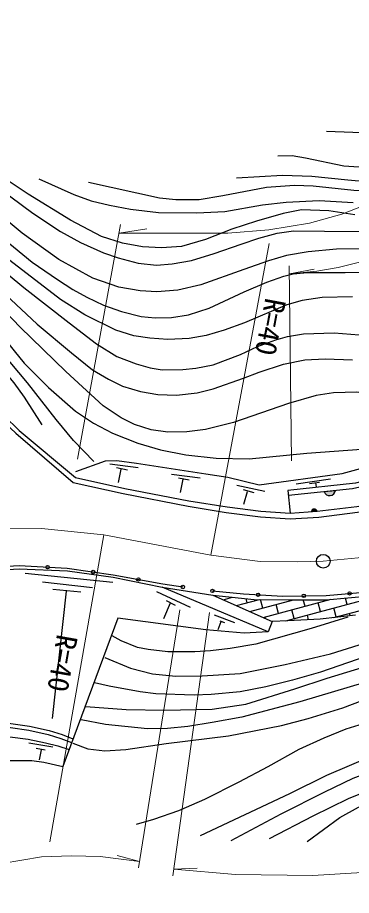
# Model space of a CAD drawing. Units: millimetres at full size, sheet at 1:1000; details may follow other scales. Extents: x 40000 to 680000, y 20000 to 380000.
# Drawn here: x 153211 to 182362, y 264387 to 341074 of the extents above; entities that cross this region are included whole.
import ezdxf
from ezdxf.enums import TextEntityAlignment as Align

# ---------------------------------------------------------------- set-up
doc = ezdxf.new("R2010")
doc.units = ezdxf.units.MM
doc.header["$LTSCALE"] = 1000
doc.linetypes.add('CHAIN', pattern=[18.5, 12, -1.5, 3.5, -1.5])
for name, color, linetype, lineweight in [('M-BGD', 7, 'Continuous', 25), ('M-BMK', 2, 'CHAIN', 13), ('M-BMK-SRVR', 3, 'Continuous', 25), ('M-STR-HTXT', 7, 'Continuous', 13)]:
    doc.layers.add(name, color=color, linetype=linetype, lineweight=lineweight)
doc.styles.add('ＭＳ ゴシック', font='')
doc.styles.get('ＭＳ ゴシック').set_extended_font_data('MS Gothic')

msp = doc.modelspace()

# ---------------------------------------------------------------- hatches: boundary and pattern name
at = {"layer": 'M-BGD'}
for points in [[(179984, 299667, 0.82357), (180970, 299771)], [(178866, 297918), (179360, 297957, 0.82434)]]:
    msp.add_hatch(color=256, dxfattribs=at).paths.add_polyline_path(points)

# ---------------------------------------------------------------- linework, layer by layer
for p, q in [((161267, 302076), (163751, 301760)), ((161854, 301760), (162802, 301579)), ((162034, 300473), (162260, 301625)), ((166664, 301196), (169148, 300880)), ((167251, 300880), (168200, 300699)), ((167432, 299593), (167658, 300744)), ((177538, 300352), (180532, 300792)), ((172350, 300218), (174797, 299689)), ((172908, 299853), (173837, 299591)), ((178697, 300381), (179578, 300498)), ((179314, 300088), (179255, 300425)), ((172976, 298555), (173301, 299683)), ((179984, 299667), (180970, 299771)), ((180825, 288666), (199334, 293626)), ((153888, 292548), (161531, 291744)), ((155376, 291784), (159761, 291301)), ((157448, 290960), (156224, 279831)), ((156301, 291141), (158735, 290920)), ((165339, 290947), (168285, 289583)), ((176632, 288371), (186503, 291016)), ((165992, 288568), (166572, 289946)), ((166195, 290149), (166964, 289757)), ((171155, 290217), (171986, 290439)), ((171892, 290414), (171883, 290450)), ((172324, 289701), (174345, 290243)), ((173259, 289952), (173160, 290321)), ((173492, 289186), (177295, 290205)), ((174625, 289490), (174423, 290242)), ((174661, 288671), (180580, 290257)), ((176943, 290111), (176917, 290208)), ((178309, 289649), (178159, 290210)), ((179675, 289186), (179468, 289959)), ((181994, 289807), (181844, 290366)), ((175991, 289027), (175784, 289800)), ((177357, 288565), (177150, 289338)), ((181042, 288724), (180834, 289497)), ((170389, 288887), (172145, 288220)), ((170868, 288379), (171274, 288234)), ((174869, 288579), (174832, 288717)), ((178624, 288475), (178516, 288876)), ((182255, 288831), (182201, 289035)), ((170737, 287611), (170998, 288307)), ((154190, 277705), (156286, 277376)), ((154836, 277244), (155614, 277099)), ((155126, 276243), (155311, 277099))]:
    msp.add_line(p, q, dxfattribs=at)
for points in [[(180193, 331157), (185546, 330955), (189232, 331106), (193247, 331611), (195696, 332065), (197716, 332217), (199644, 332193), (201820, 331900), (206742, 330153), (213990, 328065), (218238, 327276), (223670, 326000)], [(222077, 324403), (220060, 324724), (216597, 325598), (213223, 326562), (210171, 327240), (206636, 328346), (204149, 329207), (202596, 329581), (200847, 329653), (198472, 329474), (193323, 328713), (188850, 328101), (186288, 327938), (183907, 327956), (181685, 328102), (178347, 328787), (177175, 328985), (175930, 328967)], [(149665, 327584), (154550, 323988), (156971, 322376), (158707, 321410), (160713, 320530), (161997, 320090), (163746, 319614), (165348, 319455), (166717, 319552), (168405, 319858), (170386, 320449), (172729, 321281), (174285, 321804), (175888, 322235), (177305, 322436), (180002, 322420), (186533, 322368)], [(172341, 327064), (176339, 327296), (178910, 327224), (182052, 326885), (185639, 326564), (188014, 326475), (190388, 326600), (193483, 327081), (197125, 327670), (199606, 328045), (202158, 328134), (204086, 327991), (205755, 327704), (208290, 326848), (212020, 325528), (214894, 324457), (216918, 323832), (218632, 323475), (220417, 323261)], [(184259, 320885), (181068, 320838), (178581, 320603), (176680, 320275), (175132, 319830), (172973, 319056), (169209, 317722), (167193, 317272), (165368, 317106), (163921, 317201), (162048, 317509), (159772, 318314), (156808, 319949), (153601, 322252), (147341, 327418)], [(182653, 323843), (180401, 324192), (178012, 324270), (176394, 323959), (174064, 323299), (171928, 322581), (169617, 321689), (167513, 321068), (165766, 320970), (164115, 321048), (162387, 321359), (160542, 321960), (157838, 323361), (154129, 325651), (151954, 327106)], [(155061, 326990), (158118, 325622), (159644, 325077), (161232, 324672), (163085, 324330), (165530, 324034), (168878, 324019), (171318, 324137), (174594, 324706), (176674, 324961), (179539, 325079), (182502, 324922)], [(219143, 322319), (217050, 322649), (213400, 323546), (208270, 325244), (205878, 326156), (204257, 326534), (202888, 326628), (200653, 326597), (197870, 326353), (195213, 326234), (189462, 326016), (185370, 325799), (182574, 325958), (179025, 326354), (177379, 326394), (174934, 326236), (171146, 325502), (169064, 325146), (167042, 325165), (165614, 325284), (159401, 326655)], [(140175, 322427), (141300, 322081), (142425, 321476), (143411, 320853), (144968, 319608), (146301, 318640), (148031, 317395), (149623, 315942), (150955, 314386), (152928, 311965), (153779, 310870), (155908, 308760), (158278, 306702), (159853, 305630), (161501, 304759), (163716, 303894), (165688, 303306), (167892, 302871), (170540, 302595), (173429, 302526), (178482, 303027), (183239, 303381), (188028, 303518)], [(152049, 321725), (154487, 319719), (156694, 318194), (158040, 317325), (159268, 316646), (160711, 315949), (162287, 315386), (164012, 314955), (165213, 314854), (166656, 314887), (168149, 315103), (169940, 315683), (173009, 317125), (174966, 317971), (176467, 318485), (177263, 318684), (178524, 318800), (181825, 318800), (186187, 318900)], [(149464, 321041), (153756, 317505), (157726, 314419), (160117, 312563), (161886, 311479), (163568, 310818), (164798, 310470), (165843, 310308), (167653, 310320), (168767, 310459), (170287, 310749), (172662, 311653), (174170, 312337), (175760, 312917), (176781, 313207), (178174, 313439), (180864, 313541), (183764, 313304)], [(159861, 302288), (158090, 304136), (156584, 305952), (154075, 309169), (151030, 312766), (149192, 314727), (146354, 317183), (144780, 318428), (143499, 319224), (142425, 319677), (141750, 319937), (141023, 320127)], [(182463, 316681), (179810, 316626), (178059, 316349), (176733, 315981), (173032, 314419), (171258, 313772), (169682, 313292), (168189, 313043), (166331, 312944), (164755, 313076), (163358, 313259), (161799, 313773), (159095, 315116), (156951, 316444), (151771, 320428)], [(141765, 318170), (143322, 317651), (144994, 316787), (146262, 315980), (147300, 315135), (148934, 313502), (150760, 311620), (151828, 310405), (152891, 309157), (153785, 307909), (155327, 305490)], [(158286, 301433), (160891, 302351), (161892, 302392), (163593, 302159), (169641, 301227), (171575, 300912), (174318, 300254), (181553, 301238), (186571, 302612), (193158, 305981), (207358, 313733), (210712, 315583), (213693, 317830)], [(152167, 316896), (154935, 314287), (157911, 311800), (159768, 310305), (161137, 309472), (162381, 308874), (163939, 308418), (165466, 308150), (167097, 308096), (168891, 308284), (170292, 308630), (172937, 309559), (174306, 310094), (176431, 310786), (178289, 311179), (180056, 311273), (182465, 311179)], [(194722, 307049), (193249, 306617), (192170, 306480), (190973, 306519), (190286, 306539), (188107, 307108), (185791, 307794), (184083, 308147), (182827, 308344), (180805, 308304), (179294, 308049), (176860, 307363), (172071, 305695), (169612, 305087), (167983, 304872), (166335, 304852), (164882, 305048), (163430, 305519), (162252, 306107), (160678, 307170), (157440, 310152), (153452, 314041), (150841, 316709)], [(212381, 310712), (218673, 314407), (217820, 316112), (210784, 312382), (201233, 307971), (186854, 301473), (182712, 300394), (176823, 299764), (177004, 297773)], [(176861, 299342), (182454, 299926), (186806, 300919), (195103, 304763), (205774, 309687), (213244, 313112), (218009, 315734)], [(144008, 314647), (148358, 309689), (151671, 306059), (153048, 304774), (158062, 300465), (162443, 299490), (168111, 298401), (171435, 297825), (174409, 297468), (177004, 297272), (179527, 297441), (182898, 297865), (184969, 298281), (187202, 298898), (188860, 299575), (202555, 305852)], [(144204, 315025), (148730, 310023), (152046, 306295), (153337, 305001), (158282, 300888), (162563, 299948), (168159, 298868), (171505, 298321), (174457, 297965), (177004, 297773), (179360, 297957), (182827, 298360), (184838, 298705), (187035, 299370), (188661, 300034), (202336, 306302)], [(170223, 290986), (172950, 290725), (176377, 290534), (180166, 290591), (183461, 290877), (186088, 291314), (188544, 291847), (191039, 292608), (193400, 293465), (195609, 294435), (200735, 297044), (205805, 299750), (207747, 300625), (209956, 301595)], [(90829, 261995), (101445, 268185), (109491, 273003), (119057, 278741), (129031, 284694), (133578, 287329), (136722, 289118), (139107, 290226), (141345, 291110), (143806, 291931), (147466, 292636), (150300, 293038), (153339, 293206), (157552, 292970), (161557, 292390), (165891, 291612), (167642, 291334)], [(90963, 261726), (101598, 267926), (109646, 272746), (119211, 278483), (129183, 284435), (133727, 287068), (136860, 288851), (139225, 289950), (141444, 290827), (143973, 291609), (147517, 292340), (150329, 292739), (153341, 292905), (157557, 292739), (161571, 292185), (165838, 291317), (170254, 290614), (175435, 288329)], [(160840, 285178), (163083, 284237), (164996, 283751), (167035, 283547), (169341, 283579), (172635, 283767), (176588, 284566), (180548, 285492), (183027, 286291), (187905, 288125), (191943, 289852), (194217, 290965), (194954, 291545)], [(175435, 288329), (175102, 287421), (165838, 291317)], [(170254, 290614), (173870, 290249), (177164, 290205), (180144, 290219), (183941, 290547)], [(175102, 287421), (172986, 287304), (169636, 287578), (161957, 288615), (157154, 275645)], [(182050, 288707), (178850, 287719), (174019, 286340), (171760, 285963), (170066, 285760), (168686, 285681), (166317, 285681), (164623, 285869), (163682, 286042), (162270, 286637), (161470, 287061)], [(182728, 288885), (179640, 288529), (176807, 288377), (175435, 288329)], [(184461, 285543), (179670, 283892), (177223, 283202), (174902, 282606), (172658, 282167), (170102, 281932), (168639, 281886), (165282, 281995), (163914, 282168), (161216, 282670), (159930, 282952)], [(159177, 280883), (162705, 280617), (166055, 280573), (170205, 280661), (173155, 281105), (177415, 282435), (180233, 283367), (185026, 284830)], [(186349, 283835), (177864, 281302), (172783, 279972), (170188, 279506), (168077, 279155), (166297, 278977), (164554, 278942), (160888, 279315), (158771, 279742)], [(169174, 269625), (176985, 273292), (180201, 274898), (183963, 276485), (186910, 277679), (189755, 278565), (194804, 279801), (202356, 281702), (204809, 282381), (206149, 282546), (207736, 282505), (211034, 282052), (213837, 281969), (216380, 282197), (219183, 282403), (221616, 282341), (223656, 282073), (224893, 281661), (228088, 280467)], [(158024, 277679), (159340, 277181), (160817, 277021), (162668, 277146), (166191, 277661), (171635, 278337), (176262, 279244), (178593, 279831), (181600, 280773), (184976, 282053)], [(224522, 280096), (222172, 280590), (220832, 280570), (219307, 280343), (216895, 279807), (215762, 279540), (214525, 279540), (210052, 279663), (206528, 279766), (204755, 279684), (202027, 279311), (196854, 278302), (191598, 277355), (188712, 276613), (185736, 275743), (184025, 275187), (182479, 274589), (180006, 273395), (176210, 271495), (171841, 269147)], [(136947, 273289), (145032, 278191), (146945, 278956), (148293, 279289), (149508, 279472), (151189, 279488), (152637, 279405), (154267, 279172), (155981, 278790), (157096, 278441), (158049, 278064)], [(183762, 279480), (181878, 278919), (179941, 278116), (177776, 277148), (175076, 275623), (172533, 274280), (169545, 272777), (167277, 271788), (165093, 271026), (163567, 270572)], [(137155, 273006), (145189, 277877), (147053, 278622), (148362, 278945), (149536, 279122), (151181, 279138), (152602, 279057), (154205, 278828), (155891, 278452), (156980, 278111), (157928, 277735)], [(137678, 272297), (145577, 277157), (147328, 277807), (148545, 278094), (149608, 278223), (151208, 278266), (152550, 278231), (154133, 278025), (155655, 277732), (156739, 277451), (157706, 277135)], [(175201, 269374), (179034, 271331), (182105, 272855), (184538, 273844), (186681, 274462), (189423, 274956), (192844, 275306), (200786, 275822), (204929, 276193), (210976, 276978), (214913, 277575), (219283, 278069)], [(141468, 268564), (147065, 274177), (148143, 274899), (149190, 275422), (150284, 275802), (151662, 276081), (152505, 276167), (154456, 276183), (155519, 276024), (157154, 275645)], [(178490, 269106), (181364, 271209), (182989, 272104), (184989, 272832), (186655, 273144), (190592, 273103), (194424, 273020), (198944, 273020), (203264, 273291), (205722, 273499), (207451, 273603)]]:
    msp.add_lwpolyline(points, dxfattribs=at)
for centre in [(155831, 293066), (159808, 292643), (163756, 291996), (167642, 291334), (170223, 290986), (174209, 290655), (178208, 290562), (182202, 290768)]:
    msp.add_circle(centre, 150, dxfattribs=at)
for centre, radius, start, end in [((180467, 299815), 505, 197.03891, 354.93365), ((179117, 297889), 252, 15.45398, 173.45454)]:
    msp.add_arc(centre, radius, start, end, dxfattribs=at)
at = {"layer": 'M-BMK'}
msp.add_lwpolyline([(151353, 296486), (155309, 296435), (160748, 295898), (170079, 294098), (174398, 293562), (177671, 293517), (179905, 293582), (183563, 293945), (186949, 294735), (190223, 295773), (194882, 297767), (207696, 304077), (212021, 305983), (215680, 307324), (218944, 308245), (221669, 308790), (224276, 309112), (227374, 309162), (249121, 309872)], dxfattribs=at)
at = {"layer": 'M-BMK-SRVR'}
msp.add_circle((179905, 293582), 600, dxfattribs=at)
at = {"layer": 'M-STR-HTXT'}
for p, q in [((158454, 302511), (162208, 322984)), ((162071, 322234), (164496, 322618)), ((170079, 294098), (175175, 321331)), ((177135, 302355), (176934, 319390)), ((176942, 318701), (179114, 319104)), ((160748, 295898), (156035, 269077)), ((167384, 289348), (163757, 266793)), ((169963, 289107), (166780, 266108)), ((163848, 267359), (161899, 267885)), ((166861, 266694), (168901, 266759))]:
    msp.add_line(p, q, dxfattribs=at)
for points in [[(162071, 322234), (171560, 322234), (175154, 322537), (178697, 323119), (181531, 323903), (185783, 325547), (191661, 328560), (199307, 332803), (203041, 334489), (207082, 335818), (211822, 337087), (220492, 338751), (228388, 339748), (237793, 340656), (242364, 340943), (248292, 341074), (260778, 341016), (282867, 339965), (293575, 338669), (309405, 336409), (324953, 334247), (351813, 330387)], [(176942, 318701), (179354, 318912), (181210, 319237), (182951, 319678), (187681, 321342), (194067, 324508), (202387, 328864), (204914, 329841), (208511, 330984), (214781, 332547), (216518, 332882)], [(166861, 266694), (172249, 266204), (178986, 266125), (185220, 266514), (192545, 267760), (199767, 269556), (206351, 272049), (213405, 275237), (221199, 279869)], [(101958, 239346), (139299, 261414), (145406, 265092), (149140, 266504), (151880, 267179), (155298, 267762), (157915, 267849), (160424, 267784), (163848, 267359)]]:
    msp.add_lwpolyline(points, dxfattribs=at)

# ---------------------------------------------------------------- texts
at = {"layer": 'M-STR-HTXT', "style": 'ＭＳ ゴシック'}
for rotation, p in [(259.401, (174320, 316766)), (260.034, (156126, 287369))]:
    msp.add_text('R=40', height=1833, rotation=rotation, dxfattribs=at).set_placement(p, align=Align.BOTTOM_LEFT)

doc.saveas('drawing.dxf')
